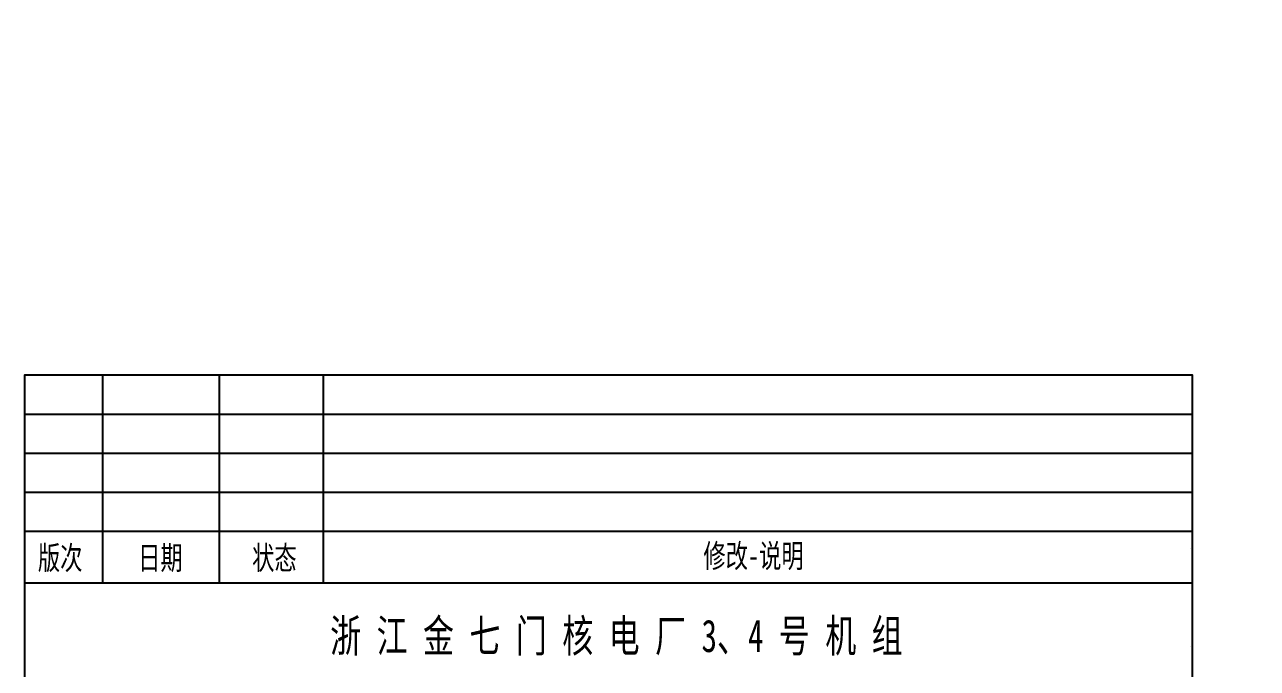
# Model space of a CAD drawing. Header units: inches. Extents: x 15 to 856, y 8 to 602.
# Drawn here: x 665.9 to 855.9, y 104.5 to 203.7 of the extents above; entities that cross this region are included whole.
import ezdxf

# ---------------------------------------------------------------- set-up
doc = ezdxf.new("R2010")
doc.units = ezdxf.units.IN
doc.layers.add('1', color=7, linetype='Continuous')
doc.styles.add('宋体', font='SimSun.ttf', dxfattribs={"width": 0.7})

msp = doc.modelspace()

# ---------------------------------------------------------------- linework, layer by layer
at = {"layer": '1'}
msp.add_line((845.6, 123.04), (845.6, 123.04), dxfattribs=at)
msp.add_line((845.6, 123.04), (845.6, 123.04), dxfattribs=at)
msp.add_line((845.6, 123.04), (845.6, 123.04), dxfattribs=at)
msp.add_line((845.6, 123.04), (845.6, 123.04), dxfattribs=at)
at = {"layer": '1', "color": 7}
msp.add_line((845.63, 107.92), (845.63, 107.92), dxfattribs=at)
msp.add_line((845.63, 107.92), (845.63, 107.92), dxfattribs=at)
msp.add_line((845.63, 107.92), (845.63, 107.92), dxfattribs=at)
msp.add_line((845.63, 107.92), (845.63, 107.92), dxfattribs=at)
for points in [[(845.93, 91.68), (845.93, 149.68), (665.93, 149.68), (665.93, 91.68)], [(677.93, 149.68), (677.93, 117.68)], [(695.93, 149.68), (695.93, 117.68)], [(711.93, 149.68), (711.93, 117.68)], [(665.93, 143.68), (845.93, 143.68)], [(665.93, 137.68), (845.93, 137.68)], [(665.93, 131.68), (845.93, 131.68)], [(665.93, 125.68), (845.93, 125.68)], [(665.93, 117.68), (845.93, 117.68)]]:
    msp.add_lwpolyline(points, dxfattribs=at)

# ---------------------------------------------------------------- texts
at = {"linetype": 'Continuous', "insert": (757.14, 109.26), "char_height": 5, "width": 163.6991, "attachment_point": 5, "style": '宋体'}
msp.add_mtext('浙 江 金 七 门 核 电 厂 3、4 号 机 组', dxfattribs=at)
at = {"layer": '1', "color": 7, "style": '宋体', "width": 0.7}
for s, p in [('版次', (667.97, 119.75)), ('日期 ', (683.42, 119.75)), ('状态', (700.99, 119.75)), ('修改-说明', (770.55, 120.05))]:
    msp.add_text(s, height=3.6, dxfattribs=at).set_placement(p)

doc.saveas('drawing.dxf')
